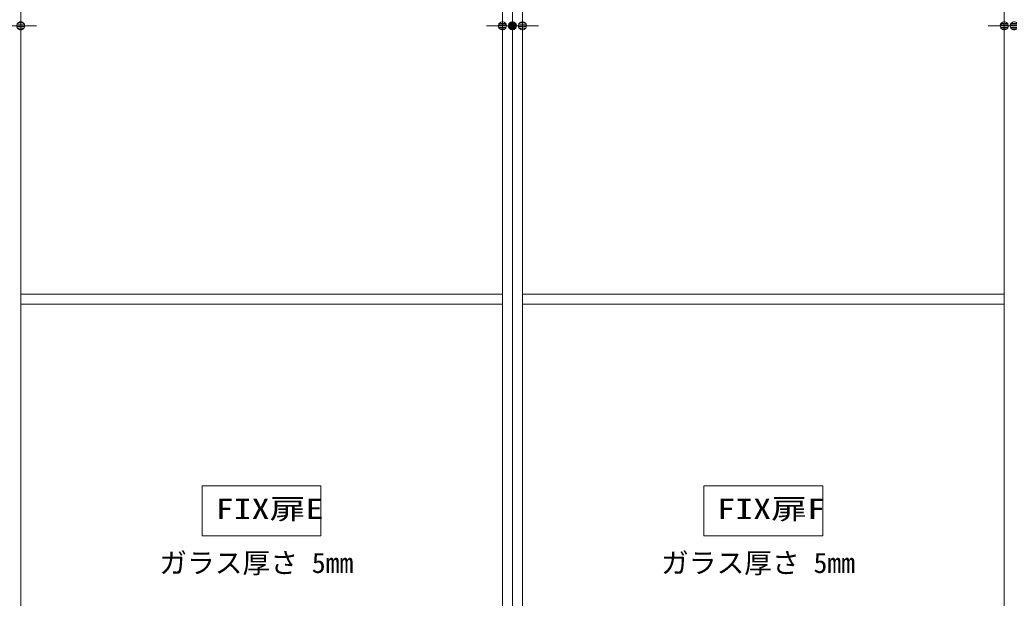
# Model space of a CAD drawing. Units: millimetres, scale not verified. Extents: x -6062 to 6062, y -3045 to 3045.
# Drawn here: x -3914 to -2330, y -947 to -20 of the extents above; entities that cross this region are included whole.
import ezdxf
from ezdxf.enums import TextEntityAlignment as Align

# ---------------------------------------------------------------- set-up
doc = ezdxf.new("R2010")
doc.units = ezdxf.units.MM
doc.header["$LTSCALE"] = 20
doc.linetypes.add('DOUBLE_CHAIN1', pattern=[8.8, 5, -1, 0.6, -0.6, 0.6, -1])
for name, color, linetype, lineweight in [('0-0_2寸法-2', 7, 'Continuous', 9), ('0-1_0', 7, 'Continuous', 9), ('0-3_2寸法-3', 7, 'Continuous', 9), ('0-4_3一般', 7, 'Continuous', 9)]:
    doc.layers.add(name, color=color, linetype=linetype, lineweight=lineweight)
doc.styles.add('ＭＳ ゴシック', font='')
doc.styles.get('ＭＳ ゴシック').set_extended_font_data('MS Gothic')

# ---------------------------------------------------------------- blocks, each defined once
blk = doc.blocks.new('_Dot')
at = {"layer": '0-1_0'}
for p, q in [((-10, 0), (-20, 0)), ((9.78, 2), (-9.78, 2)), ((7.99, 6), (-7.99, 6)), ((9.16, -3.98), (-9.16, -3.98)), ((6, -7.98), (-6, -7.98))]:
    blk.add_line(p, q, dxfattribs=at)
for points in [[(10, 0), (9.92, 1.25), (9.69, 2.49), (9.3, 3.68), (8.76, 4.82), (8.09, 5.88), (7.29, 6.85), (6.37, 7.71), (5.36, 8.44), (4.26, 9.05), (3.09, 9.51), (1.87, 9.82), (0.63, 9.98), (-0.63, 9.98), (-1.87, 9.82), (-3.09, 9.51), (-4.26, 9.05), (-5.36, 8.44), (-6.37, 7.71), (-7.29, 6.85), (-8.09, 5.88), (-8.76, 4.82), (-9.3, 3.68), (-9.69, 2.49), (-9.92, 1.25), (-10, 0), (0, 0)], [(-10, 0), (-9.92, -1.25), (-9.69, -2.49), (-9.3, -3.68), (-8.76, -4.82), (-8.09, -5.88), (-7.29, -6.85), (-6.37, -7.71), (-5.36, -8.44), (-4.26, -9.05), (-3.09, -9.51), (-1.87, -9.82), (-0.63, -9.98), (0.63, -9.98), (1.87, -9.82), (3.09, -9.51), (4.26, -9.05), (5.36, -8.44), (6.37, -7.71), (7.29, -6.85), (8.09, -5.88), (8.76, -4.82), (9.3, -3.68), (9.69, -2.49), (9.92, -1.25), (10, 0), (0, 0)]]:
    blk.add_lwpolyline(points, close=True, dxfattribs=at)
blk = doc.blocks.new('グループ-10')
at = {"layer": '0-4_3一般'}
for p, q in [((-26760, -40000), (-26760, 7000)), ((-42500, -40000), (-42500, 6840)), ((-27080, 6840), (-27080, -40000)), ((-26760, -40000), (-26760, 6840)), ((-26760, 6840), (-26760, -40000)), ((-26440, -40000), (-26440, 6840)), ((-11020, 6840), (-11020, -40000)), ((-42500, -9200), (-27080, -9200)), ((-26440, -9200), (-11020, -9200)), ((-27080, -9520), (-42500, -9520)), ((-11020, -9520), (-26440, -9520))]:
    blk.add_line(p, q, dxfattribs=at)
at = {"layer": '0-4_3一般', "linetype": 'DOUBLE_CHAIN1'}
for p, q in [((-27080, -9200), (-27080, -9520)), ((-26440, -9520), (-26440, -9200)), ((-11020, -9200), (-11020, -9520))]:
    blk.add_line(p, q, dxfattribs=at)
at = {"layer": '0-4_3一般'}
blk.add_lwpolyline([(-58560, 6100), (-42500, 6100), (-42500, -39740)], dxfattribs=at)

msp = doc.modelspace()

# ---------------------------------------------------------------- linework, layer by layer
at = {"layer": '0-0_2寸法-2'}
for p, q in [((-3912.5, -30), (-3928.5, -30)), ((-3899.79, -30), (-3887.08, -30)), ((-3154.21, -30), (-3166.92, -30)), ((-3138.21, -30), (-3150.92, -30)), ((-3141.5, -30), (-3125.5, -30)), ((-3109.5, -30), (-3125.5, -30)), ((-3112.79, -30), (-3100.08, -30)), ((-3096.79, -30), (-3084.08, -30)), ((-2351.21, -30), (-2363.92, -30)), ((-2335.21, -30), (-2347.92, -30)), ((-2338.5, -30), (-2322.5, -30))]:
    msp.add_line(p, q, dxfattribs=at)
at = {"layer": '0-3_2寸法-3'}
for points in [[(-3622, -767), (-3432, -767), (-3432, -847), (-3622, -847)], [(-2819, -767), (-2629, -767), (-2629, -847), (-2819, -847)]]:
    msp.add_lwpolyline(points, close=True, dxfattribs=at)

# ---------------------------------------------------------------- block references
at = {"layer": '0-0_2寸法-2', "xscale": 0.6356201, "yscale": 0.6356201, "rotation": 180}
for p in [(-3912.5, -30), (-3125.5, -30), (-3109.5, -30)]:
    msp.add_blockref('_Dot', p, dxfattribs=at)
at = {"layer": '0-0_2寸法-2', "xscale": 0.6356201, "yscale": 0.6356201}
for p in [(-3141.5, -30), (-3125.5, -30), (-2338.5, -30), (-2322.5, -30)]:
    msp.add_blockref('_Dot', p, dxfattribs=at)
at = {"layer": '0-4_3一般', "xscale": 0.05, "yscale": 0.05}
msp.add_blockref('グループ-10', (-1787.5, 0), dxfattribs=at)

# ---------------------------------------------------------------- texts
at = {"layer": '0-3_2寸法-3', "style": 'ＭＳ ゴシック', "width": 1.3}
for s, p in [('FIX扉E', (-3600.61, -829.87)), ('FIX扉F', (-2797.89, -829.87))]:
    msp.add_text(s, height=32.55, dxfattribs=at).set_placement(p, align=Align.BOTTOM_LEFT)
at = {"layer": '0-3_2寸法-3', "style": 'ＭＳ ゴシック'}
for p in [(-3690.79, -916.45), (-2887.79, -916.45)]:
    msp.add_text('ガラス厚さ 5mm', height=32.55, dxfattribs=at).set_placement(p, align=Align.BOTTOM_LEFT)

doc.saveas('drawing.dxf')
